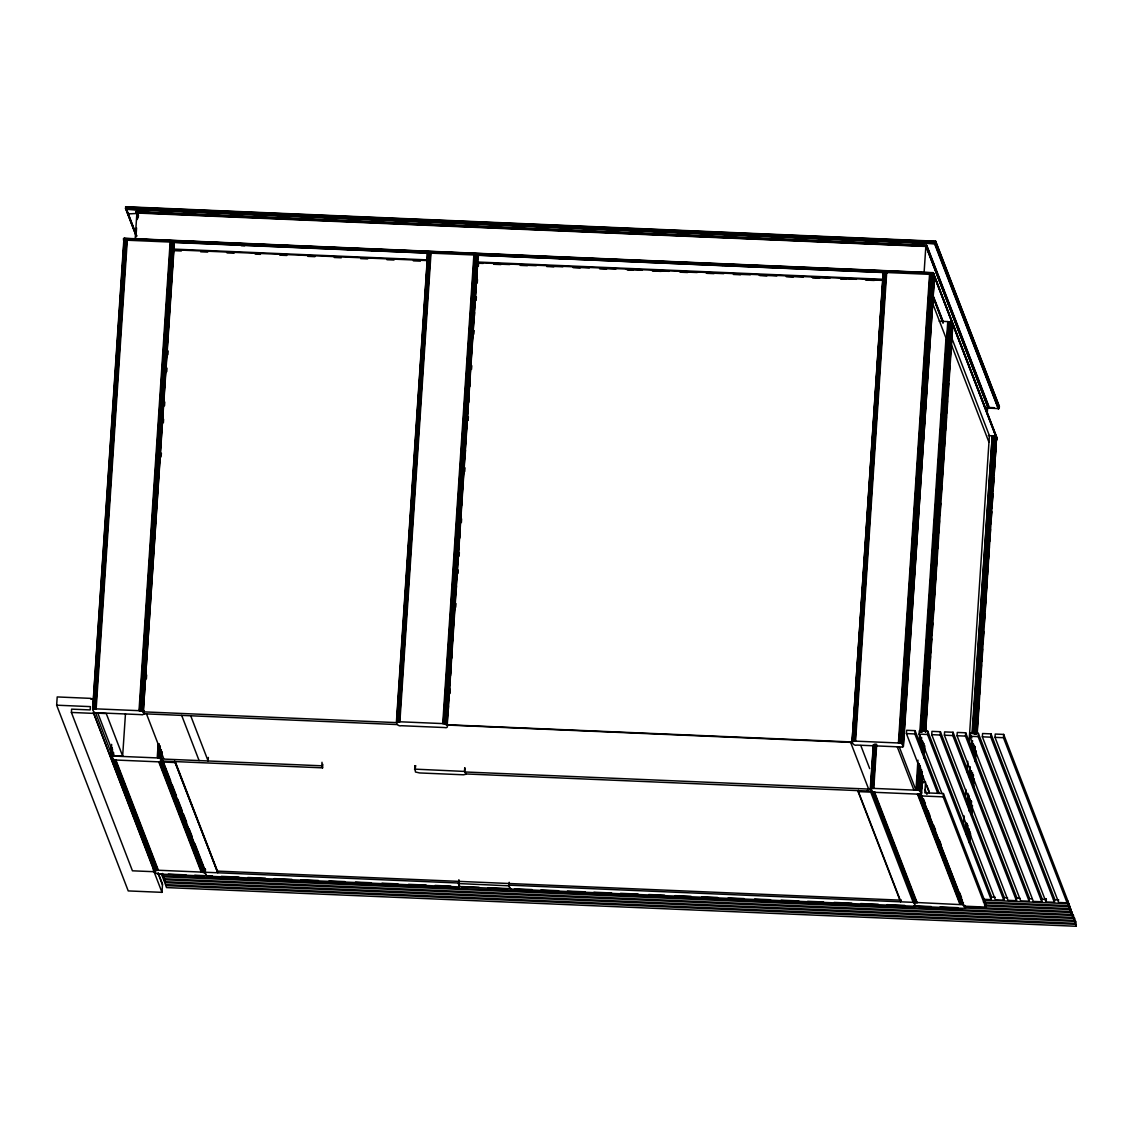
<?xml version="1.0" encoding="UTF-8"?>
<svg xmlns="http://www.w3.org/2000/svg" width="1133" height="1133" viewBox="0 0 1133 1133"><rect width="100%" height="100%" fill="white"/><g stroke="black" fill="none" stroke-linecap="round" stroke-linejoin="round"><path stroke-width="1.5" d="M124.644 238.284L123.412 240.069L933.436 274.512L932.997 272.642L997.167 439.845L996.474 437.607M158.096 872.594L162.529 884.094L161.991 892.351L128.227 890.92L56.65 705.193L57.202 696.937L90.952 698.381L90.895 699.203L94.266 699.344M205.47 873.146L201.745 872.098L158.365 870.257C153.38 870.611 154.966 860.23 154.371 871.73L132.434 870.81L71.393 712.445L71.62 709.145L90.187 709.924L90.399 706.624L56.65 705.193M126.57 209.407L125.621 206.73L935.646 241.187L999.377 406.52L999.221 408.163L998.116 408.631M92.623 709.598L123.794 240.748L127.293 240.224L96.163 708.861C90.286 707.374 93.614 714.243 97.679 712.799L140.549 714.611C146.412 716.098 143.055 709.3 139.019 710.674L96.163 708.861M92.793 709.258L124.106 240.536M93.218 709.074L124.347 240.451M154.371 871.73L93.388 712.544L154.428 870.909M93.515 709.003L124.644 240.38M93.869 708.946L124.998 240.323M127.108 211.007C126.174 217.989 143.197 208.09 137.121 219.547M94.266 708.89L125.395 240.267M94.705 708.861L125.834 240.238M95.172 708.847L126.301 240.224M95.654 708.847L126.783 240.21M135.11 239.927L136.895 213.032L135.847 211.758L137.9 216.729M136.002 236.358L136.569 227.945M322.806 764.336L322.565 767.848L162.246 761.036L159.257 761.872L115.892 760.031C107.451 760.994 111.77 749.097 111.643 744.381M110.836 756.83L111.586 747.695M110.992 756.504L111.77 747.596M111.176 756.405L112.011 747.511M111.431 756.32L112.195 749.196M111.728 756.249L112.549 749.14M112.082 756.178L112.705 752.609M112.479 756.136L113.144 752.581M112.903 756.093L113.612 752.553M122.647 756.065L106.261 713.549L97.835 713.181L114.221 755.697L122.647 756.065L125.466 713.818M139.019 710.674L170.148 242.051L174.298 243M139.529 710.703L170.658 242.08M140.039 710.759L171.168 242.122M140.534 710.816L171.664 242.179M141.016 710.887L172.145 242.264M141.455 710.972L172.584 242.335M141.866 711.057L172.995 242.434M142.234 711.17L173.363 242.533M142.56 711.269L173.689 242.646M142.829 711.397L173.958 242.759M143.254 711.751L174.142 242.504L429.619 253.197M174.27 244.884L143.282 711.836L396.38 722.599L427.637 253.551L431.007 253.155L399.878 721.778C394.015 720.291 397.329 727.159 401.408 725.715L444.263 727.528C450.141 729.015 446.813 722.146 442.748 723.59L399.878 721.778M144.033 714.102L144.273 710.575M146.369 678.865L146.624 674.999M161.113 456.882L161.396 453.143M163.364 422.821L163.605 419.295M164.512 405.798L164.781 402.045M166.763 371.681L167.004 368.154M167.911 354.714L168.18 350.961M113.371 756.079L157.232 757.92L158.167 743.829M205.115 872.24L458.129 883.004L459.644 886.941L206.631 876.177L161.467 758.983L157.742 757.949L158.677 743.857M158.252 757.991L159.186 743.899M158.747 758.048L159.569 745.712M159.215 758.119L160.036 745.783M159.668 758.204L160.362 747.638M160.079 758.303L160.659 749.494M160.447 758.402L161.028 749.593M160.773 758.515L161.353 749.706M161.028 758.628L161.495 751.576M161.24 758.742L161.707 751.703M161.849 751.816L161.467 758.983L321.786 765.809L322.565 767.848M206.277 875.271L203.26 876.021L157.898 873.982L155.66 873.118L155.051 867.354M154.839 870.994L155.235 867.142M154.881 870.767L155.419 867.042M155.179 870.555L155.66 866.957M1072.71 917.404L1072.172 912.136L1072.71 917.404L163.124 878.726L162.585 873.458M1073.857 920.364L1073.319 915.096L1073.857 920.364L164.257 881.672L163.719 876.404M1074.99 923.31L1074.452 918.042L1074.99 923.31L165.39 884.632L164.852 879.364M175.105 762.509L217.777 872.778L174.595 760.88M208.359 757.439L208.118 760.965L190.712 715.787M203.218 872.283L203.458 868.756M203.671 872.368L203.898 868.841M204.082 872.452L204.308 868.94M204.45 872.566L204.676 869.039M204.761 872.665L205.002 869.153M205.031 872.792L205.328 868.94M205.243 872.906L205.47 869.379M321.786 765.809L322.013 762.282M427.41 261.44L427.24 253.268L427.849 254.84M396.692 722.089L427.821 253.452M396.947 722.004L428.062 253.367M397.244 721.919L428.373 253.296M397.598 721.863L428.713 253.24M397.995 721.806L429.11 253.183M398.419 721.778L429.549 253.155M398.887 721.763L430.016 253.141M399.382 721.763L430.512 253.141M875.285 792.335L871.277 791.5L870.243 789.135L465.252 771.984L465.96 774.264L463.468 774.788L419.607 772.947L415.457 771.998L414.834 765.993M414.593 769.519L415.131 765.795M414.72 769.42L415.386 765.71M415.145 769.236L415.684 765.639M442.748 723.59L473.877 254.967L478.098 256.044M443.258 723.633L474.387 254.996M443.768 723.675L474.897 255.038M444.263 723.732L475.393 255.109M444.731 723.803L475.86 255.18M445.184 723.888L476.313 255.265M445.595 723.973L476.724 255.35M445.963 724.086L477.092 255.463M446.289 724.199L477.404 255.562M446.544 724.313L477.673 255.676M446.756 724.426L477.871 255.421L478.466 256.993M446.983 724.667L478.027 255.916M447.223 725.219L477.729 262.729L882.749 279.95M448.286 709.343L448.512 705.817M449.334 693.481L449.688 688.184M450.509 675.849L450.863 670.552M451.685 658.202L451.911 654.676M452.846 640.57L453.087 637.043M455.084 607.076L455.31 603.535M456.245 589.429L456.486 585.903M457.307 573.567L457.534 570.041M458.468 555.935L458.709 552.408M459.644 538.288L459.885 534.762M460.706 522.426L460.933 518.9M461.867 504.794L462.108 501.268M463.043 487.148L463.27 483.621M464.091 471.286L464.332 467.759M465.266 453.653L465.507 450.127M467.49 420.145L467.731 416.618M468.665 402.512L468.892 398.986M469.713 386.636L470.068 381.339M470.889 369.004L471.243 363.707M472.064 351.372L472.291 347.845M473.226 333.739L473.467 330.213M474.401 316.093L474.642 312.566M475.463 300.231L475.69 296.704M476.625 282.599L476.866 279.072M449.985 693.552L450.254 689.799M455.707 607.217L456.004 603.592M457.973 573.525L458.214 569.998M459.106 556.133L459.347 552.607M461.386 522.554L461.598 518.9M464.728 471.569L464.997 467.816M468.113 420.47L468.396 416.732M471.512 369.386L471.795 365.747M473.849 334.15L474.09 330.624M476.115 300.443L476.356 296.931M477.248 283.066L477.475 279.539M478.338 266.34L478.565 263.04M871.022 791.174L466.017 773.952L464.488 771.431L464.728 767.905M464.757 771.545L464.983 768.018M510.006 888.187L506.975 888.938L461.627 886.898L459.375 886.034L458.837 880.157M458.553 883.91L458.95 880.058M509.184 886.063L509.199 882.295M883.089 280.828L882.919 272.656L883.528 274.228M447.053 724.752L852.058 741.973L883.145 273.152L886.686 272.529L855.571 741.152C849.693 739.665 853.022 746.534 857.086 745.089L899.942 746.916C905.819 748.389 902.477 741.605 898.427 742.979L855.571 741.152M852.058 741.973L883.315 272.94M852.384 741.464L883.499 272.841M852.625 741.379L883.754 272.756M852.922 741.308L884.052 272.671M853.276 741.237L884.406 272.614M853.673 741.194L884.802 272.571M854.112 741.166L885.227 272.529M854.579 741.138L885.694 272.515M855.061 741.138L886.19 272.515M901.358 900.225L900.565 901.811L858.078 791.599L858.361 790.31M873.331 744.749L870.271 789.205L873.274 788.384L916.639 790.211C920.704 788.766 924.018 795.635 918.155 794.148L874.619 792.307L872.297 791.415L914.784 901.641L917.093 902.519L963.489 904.757M870.583 788.695L873.515 744.664M870.824 788.61L873.755 744.565M871.135 788.54L874.053 744.494M871.475 788.483L874.407 744.438M871.872 788.426L874.803 744.381M872.311 788.398L875.242 744.353M872.778 788.384L875.71 744.339M873.274 788.384L876.191 744.339M873.77 788.398L876.701 744.353M924.146 271.793L925.831 246.583L926.808 245.394L988.826 406.28L987.65 406.988L987.211 413.715M898.427 742.979L929.556 274.356L933.79 275.418M898.936 743.007L930.066 274.384M899.446 743.05L930.575 274.427M899.942 743.106L931.071 274.483M900.423 743.177L931.538 274.554M900.862 743.262L931.992 274.639M901.273 743.361L932.402 274.738M901.641 743.46L932.771 274.837M901.967 743.574L933.096 274.951M902.236 743.687L933.351 275.064M935.646 241.187L934.569 243.765L998.258 408.659M902.576 743.928L933.564 275.177M902.59 746.76L933.705 275.305M902.888 746.689L903.128 743.163M903.596 736.124L904.176 727.315M904.644 720.262L905.225 711.453M905.819 702.644L906.4 693.835M906.981 685.026L907.575 676.217M908.156 667.408L908.737 658.599M909.204 651.56L909.912 640.981M910.38 633.942L910.96 625.133M911.555 616.324L912.136 607.515M912.603 600.462L913.184 591.653M913.779 582.844L914.359 574.034M914.94 565.225L915.521 556.416M916.002 549.378L916.583 540.568M917.163 531.759L917.744 522.95M918.339 514.141L918.92 505.332M919.387 498.279L919.968 489.47M920.562 480.661L921.143 471.852M921.724 463.043L922.319 454.234M922.786 447.195L923.367 438.386M923.947 429.577L924.542 420.768M925.123 411.959L925.703 403.15M926.171 396.097L926.766 387.288M927.346 378.479L928.054 367.913M928.522 360.861L929.102 352.051M929.57 345.013L930.278 334.447M930.745 327.395L931.326 318.585M931.907 309.776L932.487 300.967M933.082 292.158L933.663 283.349M903.128 746.605L934.328 279.639M903.44 746.406L934.258 277.982M934.952 278.449L934.215 276.367M929.329 793.029L906.414 733.589L906.641 730.275L915.082 730.643L939.257 793.397M937.77 793.383L914.855 733.943L915.082 730.643M941.99 793.567L919.075 734.127L919.302 730.827L927.729 731.182L991.375 896.316L991.163 899.616L984.407 899.333M917.957 760.158L915.96 790.183L899.276 746.888M919.132 742.497L919.599 735.43M919.826 731.904L945.998 338.059L931.779 301.18M916.639 790.211L918.396 763.784M919.684 744.409L920.265 735.6M920.492 732.074L947.769 321.588L951.989 322.664M917.149 790.239L918.905 763.812M920.194 744.438L920.662 737.399M921.002 732.102L948.279 321.616M917.659 790.282L919.401 763.869M920.577 746.25L921.157 737.441M921.511 732.145L948.774 321.659M918.155 790.352L919.784 765.681M920.959 748.063L921.653 737.498M922.007 732.215L949.27 321.715M918.622 790.423L920.265 765.752M921.426 748.134L921.894 741.095M922.602 730.516L949.751 321.786M919.075 790.508L920.591 767.593M921.639 751.745L922.347 741.18M923.055 730.601L950.19 321.871M919.486 790.593L920.888 769.463M922.064 751.845L922.758 741.265M923.466 730.7L950.615 321.97M919.854 790.707L921.256 769.562M922.432 751.944L923.013 743.135M923.834 730.799L950.984 322.069M920.166 790.806L921.582 769.675M922.744 752.057L923.338 743.248M924.146 730.912L951.295 322.183M920.435 790.933L921.724 771.545M923.013 752.17L923.593 743.361M924.415 731.026L951.564 322.296M920.647 791.046L921.936 771.672M923.098 754.054L923.806 743.475M924.627 731.139L951.777 322.423M920.86 791.287L922.078 771.785M923.324 754.295L923.834 745.358M924.84 731.38L951.918 322.537M921.738 779.915L921.965 776.388M925.123 728.816L925.364 725.29M926.185 712.969L926.525 707.672M927.346 695.35L927.7 690.054M928.522 677.732L928.748 674.206M929.57 661.87L929.924 656.588M930.745 644.252L931.099 638.97M931.907 626.634L932.147 623.108M933.082 609.016L933.323 605.489M934.13 593.168L934.484 587.871M935.306 575.55L935.546 572.023M936.481 557.932L936.708 554.405M937.529 542.07L937.883 536.787M938.705 524.452L938.931 520.925M939.866 506.833L940.107 503.321M940.928 490.986L941.268 485.703M942.09 473.367L942.444 468.085M943.265 455.749L943.492 452.223M944.313 439.887L944.667 434.605M945.489 422.269L945.843 416.986M946.65 404.651L946.891 401.139M947.712 388.803L948.066 383.521M948.873 371.185L949.227 365.902M950.049 353.567L950.29 350.04M951.097 337.705L951.451 332.422M921.681 785.127L922.262 776.317M925.307 730.502L925.661 725.219M926.242 716.41L926.836 707.601M927.417 698.792L927.998 689.983M928.465 682.944L929.06 674.135M929.641 665.326L930.221 656.517M930.802 647.708L931.397 638.899M931.864 631.846L932.445 623.037M933.025 614.228L933.62 605.419M934.201 596.609L934.782 587.8M935.249 580.762L935.844 571.953M936.425 563.143L937.005 554.334M937.6 545.525L938.067 538.472M938.648 529.663L939.229 520.854M939.824 512.045L940.404 503.236M940.985 494.427L941.58 485.618M942.047 478.579L942.741 468M943.208 460.961L943.803 452.152M944.384 443.343L944.964 434.534M945.432 427.481L946.14 416.916M946.607 409.863L947.188 401.054M947.783 392.245L948.363 383.436M948.831 376.397L949.525 365.817M950.006 358.779L950.587 349.97M951.168 341.16L951.748 332.351M921.511 792.038L921.256 795.933L943.194 796.867L985.668 907.094L963.73 906.159L920.293 793.128M921.724 788.78L922.517 776.218M923.919 755.088L924.259 749.791M925.434 732.187L925.902 725.134M926.256 719.852L927.077 707.516M927.304 703.99L928.239 689.898M928.479 686.371L929.301 674.036M929.655 668.753L930.462 656.432M930.703 652.905L931.638 638.814M931.878 635.287L932.686 622.952M933.04 617.669L933.861 605.334M934.215 600.051L935.037 587.715M935.263 584.189L936.085 571.868M936.439 566.571L937.26 554.249M937.6 548.953L938.308 538.387M938.662 533.105L939.484 520.769M939.824 515.487L940.645 503.151M940.999 497.869L941.82 485.533M942.047 482.007L942.982 467.915M943.222 464.388L944.044 452.067M944.398 446.77L945.205 434.449M945.446 430.922L946.381 416.831M946.621 413.304L947.429 400.969M947.783 395.686L948.604 383.351M948.845 379.824L949.78 365.732M950.006 362.206L950.828 349.885M951.182 344.602L952.003 332.266M952.23 328.74L952.825 324.902L925.619 732.088M921.526 793.751L922.857 775.793M924.032 758.175L924.84 745.84M991.163 899.616L927.516 734.481L927.729 731.182M931.737 734.666L931.949 731.366L940.39 731.72L1004.036 896.854L1003.824 900.154L995.383 899.8L931.737 734.666L940.178 735.02L1003.824 900.154M940.178 735.02L940.39 731.72M944.384 735.204L944.61 731.904L953.051 732.258L1016.698 897.393L1016.471 900.693L1008.044 900.338L944.384 735.204L952.825 735.558L1016.471 900.693M943.194 796.867L943.407 793.567L924.84 792.788L925.562 782.053L922.177 781.912M952.825 735.558L953.051 732.258M957.045 735.742L957.272 732.442L965.698 732.796L1029.359 897.931L1029.132 901.231L1020.691 900.877L957.045 735.742L965.486 736.096L1029.132 901.231M965.486 736.096L965.698 732.796M963.56 824.767L964.141 815.944M965.316 798.326L965.897 789.503M967.072 771.885L967.766 761.305M969.055 741.917L989.406 435.653L951.352 336.94M969.706 736.28L969.919 732.98L978.36 733.334L1042.006 898.469L1041.793 901.769L1033.353 901.415L969.706 736.28L978.147 736.634L1041.793 901.769M965.557 830.376L966.024 823.337M967.313 803.948L968.007 793.383M969.296 774.009L969.763 766.956M971.052 747.582L971.519 740.529M971.987 733.476L992.267 435.78L995.992 436.814L976.136 734.439M965.826 833.93L966.534 823.365M967.823 803.977L968.403 795.168M969.565 777.55L970.273 766.984M971.562 747.61L972.029 740.557M972.496 733.518L992.267 435.78M966.336 833.973L967.03 823.408M968.205 805.79L968.913 795.224M970.075 777.606L970.542 770.553M971.831 751.179L972.539 740.6M973.006 733.561L992.777 435.823M966.831 834.03L967.412 825.221M968.588 807.602L969.281 797.037M970.457 779.419L971.038 770.61M972.326 751.236L972.794 744.183M973.502 733.617L993.273 435.879M967.185 835.871L967.894 825.291M969.055 807.673L969.65 798.878M970.811 781.26L971.519 770.681M972.68 753.063L973.275 744.254M973.969 733.688L993.754 435.95M967.639 835.956L968.106 828.903M969.267 811.285L970.089 798.949M971.264 781.331L971.845 772.536M973.134 753.148L973.714 744.339M974.422 733.773L994.193 436.035M968.049 836.041L968.517 829.002M969.692 811.384L970.386 800.804M971.675 781.43L972.256 772.621M973.544 753.247L974.012 746.194M974.833 733.858L994.604 436.134M968.418 836.154L968.885 829.101M970.06 811.483L970.754 800.918M971.93 783.3L972.624 772.72M973.913 753.346L974.38 746.307M975.201 733.972L994.972 436.233M968.616 838.023L969.211 829.214M970.485 809.84L971.08 801.031M972.241 783.413L972.709 776.36M974.238 753.459L974.706 746.406M975.527 734.085L995.298 436.347M968.885 838.137L969.352 831.084M970.754 809.953L971.335 801.144M972.511 783.526L973.091 774.717M974.507 753.572L974.975 746.52M975.782 734.198L995.567 436.46M969.097 838.25L969.565 831.211M970.726 813.593L971.548 801.258M972.723 783.639L973.304 774.83M974.479 757.212L974.947 750.173M975.995 734.311L995.765 436.573M969.31 838.491L969.706 831.325M970.868 813.706L971.463 804.897M972.709 787.407L973.445 774.958M974.692 757.453L975.286 748.644M969.239 841.21L969.593 835.927M974.975 754.89L975.216 751.363M977.198 721.409L977.552 716.127M978.374 703.791L978.6 700.279M979.422 687.943L979.776 682.661M980.597 670.325L980.951 665.043M981.759 652.707L981.999 649.181M982.934 635.089L983.161 631.563M983.982 619.227L984.336 613.944M985.158 601.623L985.384 598.097M986.333 584.005L986.56 580.478M987.381 568.143L987.735 562.86M988.557 550.525L988.783 546.998M989.718 532.907L989.959 529.38M990.78 517.059L991.12 511.762M991.942 499.441L992.296 494.144M993.117 481.822L993.344 478.296M994.165 465.96L994.519 460.678M995.34 448.342L995.695 443.06M969.423 842.895L969.89 835.857M971.533 811.186L971.76 807.673M974.932 760.101L975.513 751.292M977.269 724.865L977.85 716.056M978.317 709.003L978.898 700.194M979.493 691.385L980.073 682.576M980.654 673.767L981.249 664.958M981.716 657.919L982.297 649.11M982.878 640.301L983.472 631.492M984.053 622.683L984.634 613.874M985.101 606.821L985.696 598.012M986.276 589.202L986.857 580.393M987.452 571.599L987.919 564.546M988.5 555.736L989.081 546.927M989.675 538.118L990.256 529.309M990.837 520.5L991.432 511.691M991.899 504.638L992.593 494.073M993.06 487.034L993.655 478.225M994.236 469.416L994.816 460.607M995.284 453.554L995.992 442.989M969.664 842.81L970.145 835.772M971.548 814.627L972.015 807.574M975.173 760.016L975.754 751.207M977.156 730.063L978.091 715.971M978.331 712.445L979.153 700.109M979.507 694.826L980.314 682.491M980.668 677.208L981.49 664.873M981.716 661.36L982.538 649.025M982.892 643.742L983.713 631.407M984.067 626.124L984.889 613.789M985.115 610.262L985.937 597.927M986.291 592.644L987.112 580.308M987.452 575.026L988.16 564.461M988.514 559.178L989.336 546.842M989.675 541.56L990.497 529.224M990.851 523.942L991.672 511.606M991.899 508.08L992.834 493.988M993.075 490.462L993.896 478.126M994.25 472.843L995.057 460.508M995.298 456.996L996.233 442.904M969.848 842.711L970.599 833.576M971.604 816.298L972.468 805.393M973.601 786.344L974.224 778.966M975.23 761.673L976.108 750.896M977.227 733.391L996.474 439.377M978.147 736.634L978.36 733.334M982.353 736.818L982.58 733.518L991.021 733.872L1054.667 899.007L1054.441 902.307L1046.014 901.953L982.353 736.818L990.794 737.172L1054.441 902.307M990.794 737.172L991.021 733.872M995.015 737.356L995.241 734.057L1003.668 734.411L1067.328 899.545L1067.102 902.845L1058.661 902.491L995.015 737.356L1003.456 737.71L1067.102 902.845M985.668 907.094L985.894 903.794L943.407 793.567M1003.456 737.71L1003.668 734.411M1046.014 901.953L1046.226 898.653M1068.164 905.593L1067.626 900.338L1068.164 905.593L983.387 901.995M1069.297 908.553L1068.759 903.284L1069.297 908.553L984.52 904.941M1070.444 911.499L1069.906 906.23L1070.444 911.499L964.466 906.995M1071.577 914.458L1071.039 909.19L1071.577 914.458L161.977 875.767L161.226 873.798M1075.373 924.301L1075.585 921.002L1076.138 926.27L166.537 887.578L165.772 885.609L1075.373 924.301L1076.138 926.27M205.172 869.422L203.643 871.39L201.235 872.07L158.747 761.858L161.566 760.852L204.053 871.079M914.246 903.284L917.772 902.548M999.179 408.277L935.561 242.589L125.522 208.132L136.427 236.613L125.522 208.132M963.447 902.59L959.963 904.346L917.475 794.12L919.458 793.695L961.931 903.922M458.723 883.57L508.958 885.822M934.697 243.737L126.414 209.364M988.146 406.308L926.341 245.62M155.419 870.47L158.365 870.257L115.892 760.031L114.419 759.676L156.906 869.903M415.443 769.165L464.488 771.431M998.4 408.673L934.923 243.623M125.593 207.07L935.631 241.513L999.348 406.846M125.551 208.401L935.504 242.844M125.636 208.67L935.405 243.113L999.108 408.376M125.805 208.925L935.235 243.34M126.018 209.138L935.037 243.538M135.847 211.758L926.808 245.394M136.512 212.126L926.242 245.719M136.696 212.367L926.058 245.932M136.838 212.622L925.916 246.187L987.65 406.988M136.895 213.032L925.845 246.442M124.092 238.27L933.11 272.685L997.238 438.783M123.738 238.454L933.351 272.883M123.582 238.638L933.493 273.195M123.497 238.865L933.507 273.322M123.483 238.992L933.507 273.45M189.82 242.25L186.294 242.094L189.806 242.377M212.763 243.227L216.29 243.368L212.749 243.354M239.233 244.346L242.759 244.501M270.999 245.705L265.575 245.932M292.187 246.597L295.713 246.753M318.656 247.73L323.953 247.957L318.642 247.858M371.61 249.982L376.907 250.209M399.85 251.186L403.376 251.328M475.747 254.415L482.8 254.713M505.743 255.69L511.04 255.916L505.729 255.817M558.696 257.942L563.993 258.168M585.166 259.06L590.463 259.287L585.166 259.188M616.933 260.42L611.636 260.193L616.933 260.548M638.12 261.312L643.417 261.539M666.36 262.516L669.886 263.125M691.059 263.564L696.356 263.791M722.84 264.924L719.299 264.768L722.826 265.051M745.783 265.901L749.31 266.043M772.253 267.02L777.55 267.246L772.253 267.147M825.206 269.272L830.503 269.498M851.676 270.405L855.203 270.546M883.443 271.75L878.146 271.523L883.443 271.878M239.219 244.473L242.745 244.629M292.172 246.725L295.699 246.881L292.059 247.065M371.596 250.11L376.892 250.336M399.836 251.314L403.362 251.455M475.733 254.543L482.785 254.84L475.676 254.868M558.682 258.069L563.979 258.296M638.106 261.44L643.402 261.666M696.356 263.918L691.059 263.692L696.37 264.258M749.31 266.17L745.769 266.028L749.338 266.51M830.489 269.626L825.206 269.399L830.56 269.966M851.676 270.532L855.203 270.674M186.124 242.561L189.763 242.49M212.607 243.68L216.247 243.623M239.091 244.813L242.717 244.742M318.543 248.184L323.911 248.198M346.797 249.387L350.394 249.331M371.511 250.435L376.864 250.45M399.765 251.639L403.348 251.583M505.686 256.143L511.011 256.157M532.17 257.276L535.725 257.205M558.654 258.395L563.965 258.409M585.138 259.528L590.449 259.542M611.636 260.434L616.918 260.873M638.106 261.567L643.402 262.006M719.299 265.023L722.854 265.391M772.253 267.275L777.55 267.501M798.737 268.394L802.306 268.762M851.69 270.645L855.273 271.014M878.16 271.778L883.528 272.217M475.563 255.152L887.422 272.699M241.173 245.634L244.7 245.79M426.801 259.868L173.703 249.104L174.312 250.676L181.337 250.974M882.48 279.256L477.432 262.02L478.041 263.592M173.972 249.798L427.07 260.562M477.914 263.196L483.224 263.423M493.832 263.876L509.751 264.555M520.359 264.995L536.277 265.674M546.899 266.128L562.818 266.807M573.425 267.261L589.344 267.94M599.952 268.379L615.87 269.059M626.478 269.512L642.397 270.192M653.005 270.645L668.923 271.325M679.545 271.764L697.234 272.529M706.071 272.897L723.76 273.648M734.368 274.101L750.287 274.781M759.124 275.149L776.813 275.914M787.421 276.353L803.339 277.033M812.191 277.415L829.88 278.166M840.488 278.619L856.406 279.299M867.014 279.738L882.933 280.418M200.668 251.795L207.707 252.107M227.039 252.928L234.064 253.226M255.166 254.118L260.434 254.344M279.766 255.166L286.805 255.463M307.893 256.355L314.917 256.667M334.249 257.488L341.288 257.786M360.62 258.607L367.644 258.905M386.976 259.726L394.015 260.024M413.347 260.845L420.371 261.142M493.889 264.272L500.928 264.57M520.302 265.391L527.341 265.688M546.715 266.524L553.768 266.822M573.128 267.643L580.181 267.94M599.555 268.762L606.594 269.059M627.724 269.966L633.007 270.192M652.381 271.014L661.19 271.382M680.565 272.217L687.604 272.515M706.978 273.336L714.017 273.634M733.391 274.455L740.444 274.752M759.818 275.588L766.857 275.886M786.231 276.707L793.27 277.004M812.644 277.826L819.683 278.123M840.828 279.03L846.11 279.256M865.485 280.078L874.279 280.446M939.186 321.22L947.769 321.588M986.9 407.398L993.981 407.696M986.843 407.639L993.953 407.823M986.645 407.937L993.868 408.05M986.546 408.007L998.796 408.602L935.15 243.453M988.33 435.596L991.757 435.752M906.414 733.589L914.855 733.943M919.075 734.127L927.516 734.481M446.105 724.993L852.243 742.441M144.047 713.79L397.145 724.568M71.393 712.445L93.345 713.379M162.628 762.013L175.289 762.551M858.078 791.599L870.739 792.137L913.212 902.35L913.467 898.554L914.784 901.641M991.672 897.095L995.213 897.251M1004.036 897.633L1007.577 897.775M1016.4 898.157L1019.941 898.299M1028.764 898.681L1032.305 898.823M1041.128 899.205L1046.425 899.432M1053.492 899.729L1058.789 899.956M984.393 900.098L1067.413 903.638M985.526 903.058L1068.546 906.584M217.508 871.107L901.047 900.183M984.903 905.933L1069.679 909.53M168.293 874.11L185.954 874.86M194.777 875.228L212.438 875.979M221.275 876.361L238.936 877.112M247.773 877.48L265.434 878.231M274.257 878.613L291.917 879.364M300.755 879.732L318.415 880.483M329.009 880.936L344.914 881.616M355.507 882.069L371.397 882.749M382.005 883.188L397.895 883.867M408.489 884.321L426.15 885.071M434.987 885.44L450.877 886.119M461.485 886.572L479.146 887.323M487.969 887.705L510.926 888.683M514.467 888.824L532.128 889.575M540.951 889.957L558.626 890.708M567.449 891.076L585.11 891.827M593.947 892.209L611.608 892.96M620.431 893.328L638.106 894.079M648.699 894.532L664.589 895.212M675.183 895.665L691.088 896.345M701.681 896.784L717.586 897.463M728.179 897.917L744.069 898.596M754.663 899.035L770.567 899.715M781.161 900.168L798.822 900.919M807.659 901.301L823.549 901.967M834.143 902.42L851.804 903.171M860.641 903.553L878.302 904.304M887.139 904.672L904.8 905.423M913.623 905.805L931.284 906.556M940.121 906.924L957.782 907.675M964.849 907.986L1070.827 912.49M162.359 876.758L1071.96 915.436M163.492 879.704L1073.093 918.396M164.639 882.664L1074.24 921.341M112.903 758.416L156.467 869.662M871.376 790.253L914.43 901.287M915.053 905.423L918.778 906.457L962.653 908.326L965.642 907.802L964.863 905.437M935.334 243.227L998.909 408.531M988.543 406.237L926.567 245.479L136.13 211.857L137.532 215.213M926.143 245.819L987.919 406.45M925.987 246.059L987.764 406.634M933.422 272.968L997.21 438.513M932.771 272.628L996.332 437.55M933.125 295.614L943.251 321.885M932.771 295.586L943.123 321.885M933.195 297.129L942.968 322.707M933.521 298.276L943.067 323.075M950.913 343.54L988.967 442.252M969.919 732.98L971.831 737.923M926.822 785.339L929.357 791.925M923.083 782.96L921.809 779.66L922.205 781.586M921.554 779.235L922.829 782.535M925.066 789.474L926.964 794.417M923.508 798.949L925.406 803.878M927.941 810.463L929.839 815.406M933.649 825.263L935.546 830.206M939.356 840.077L941.254 845.006M959.651 892.719L961.549 897.648M923.197 799.346L962.512 901.344M921.299 795.111L963.786 905.338M919.897 793.44L962.37 903.667M918.976 793.893L961.464 904.12M918.495 794.035L960.968 904.261M917.985 794.106L960.472 904.332M897.251 746.803L913.934 790.098M860.797 745.5L869.691 768.599M874.619 792.307L917.093 902.519M874.11 792.25L916.597 902.463M873.614 792.123L916.101 902.35M873.146 791.953L915.634 902.165M872.707 791.712L915.195 901.925M871.631 790.678L914.119 900.905M850.571 742.186L868.374 788.398M858.12 790.848L900.608 901.075M136.399 212.027L137.971 215.638M125.621 206.73L136.725 235.919M126.287 209.293L136.597 235.749M181.677 715.405L199.096 760.583M175.332 761.815L217.819 872.042M146.483 713.875L163.648 758.43M163.124 761.305L170.729 781.048M172.004 784.333L176.436 795.862M177.711 799.147L182.144 810.661M183.419 813.947L186.591 822.176M189.126 828.761L192.298 836.99M194.834 843.561L204.337 868.246M162.231 760.101L204.719 870.314M161.169 761.164L203.643 871.39M160.73 761.433L203.204 871.645M160.249 761.631L202.736 871.844M159.767 761.773L202.241 871.985M159.257 761.843L201.745 872.07M115.382 759.974L157.869 870.201M114.886 759.861L157.374 870.073M158.138 873.656L162.472 884.93M113.569 759.152L156.057 869.365M95.554 712.742L111.643 754.465M112.889 758.218L155.703 869.025M112.649 757.991L155.391 868.643M153.295 869.818L161.991 892.351M867.779 790.296A1.869 1.813 -21.1 0 1 867.297 790.338M535.753 256.964L532.213 256.809L535.739 257.092M802.263 268.294L798.723 268.153L802.249 268.422M913.892 902.378L508.83 885.156L510.36 889.093L915.407 906.315L913.892 902.378"/></g></svg>
